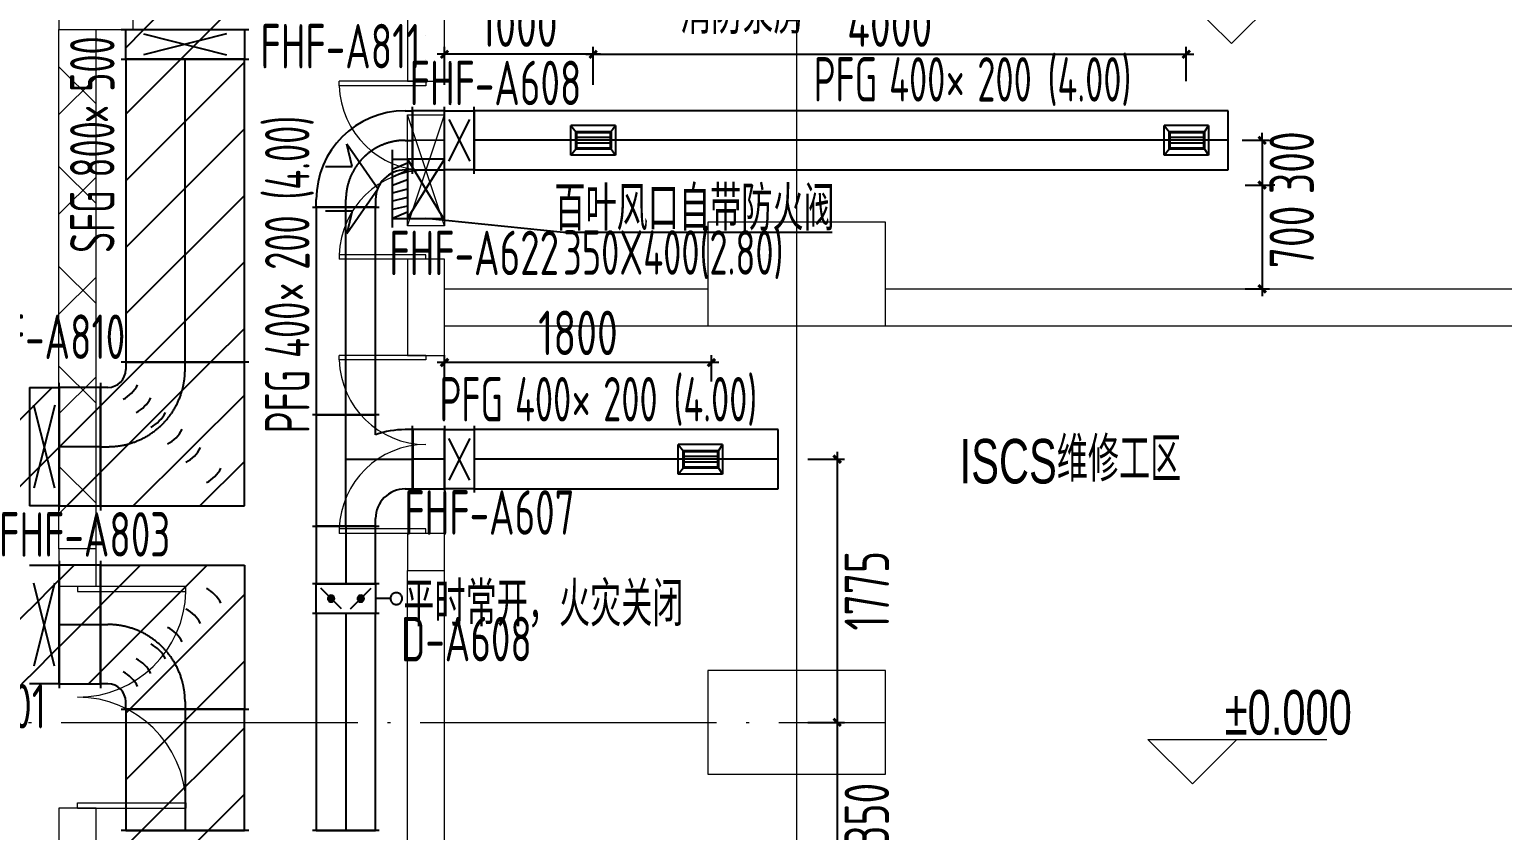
# Model space of a CAD drawing. Extents: x 13114849 to 13479250, y 160225 to 278773.
# Drawn here: x 13260223 to 13270158, y 206830 to 212235 of the extents above; entities that cross this region are included whole.
import ezdxf

# ---------------------------------------------------------------- set-up
doc = ezdxf.new("R2010")
doc.units = 0
doc.header["$LTSCALE"] = 1000
doc.header["$MEASUREMENT"] = 0
doc.linetypes.add('CENTER2', pattern=[28.575, 19.05, -3.175, 3.175, -3.175])
doc.linetypes.add('DOTE', pattern=[2.42, 2, -0.2, 0.02, -0.2])
for name, color, linetype in [('DUCT-X-P中心线', 5, 'CENTER2'), ('DUCT-X-P标注', 7, 'Continuous'), ('DUCT-X-P法兰', 2, 'Continuous'), ('DUCT-X-P管', 31, 'Continuous'), ('DUCT-X-P管端线', 2, 'Continuous'), ('DUCT-X-P阀门', 7, 'Continuous'), ('DUCT-X-P风口', 7, 'Continuous'), ('DUCT-X-S中心线', 5, 'CENTER2'), ('DUCT-X-S标注', 7, 'Continuous'), ('DUCT-X-S法兰', 4, 'Continuous'), ('DUCT-X-S管', 3, 'Continuous'), ('DUCT-X-S管端线', 4, 'Continuous'), ('DUCT-X-S阀门', 7, 'Continuous'), ('DUCT-X-S风口', 7, 'Continuous'), ('DUCT-X-YP中心线', 5, 'CENTER2'), ('DUCT-X-YP标注', 7, 'Continuous'), ('DUCT-X-YP法兰', 2, 'Continuous'), ('DUCT-X-YP管', 31, 'Continuous'), ('DUCT-X-YP管端线', 2, 'Continuous'), ('DUCT-X-YP阀门', 7, 'Continuous')]:
    doc.layers.add(name, color=color, linetype=linetype)
doc.layers.add('建筑底图', color=8, linetype='Continuous', lineweight=13)
doc.styles.add('67', font='gbenor.shx', dxfattribs={"width": 0.7, "bigfont": 'hztxt.shx'})
doc.styles.add('C', font='HZTXT_E', dxfattribs={"width": 0.7, "bigfont": 'HZTXT'})
doc.styles.add('du', font='gbenor.shx', dxfattribs={"width": 0.8, "bigfont": 'hztxt.shx'})
doc.dimstyles.new('67', dxfattribs={"dimscale": 100, "dimtxt": 3, "dimasz": 0.5, "dimexe": 0.5, "dimexo": 2, "dimgap": 0.5, "dimtad": 2, "dimdec": 0, "dimrnd": 5, "dimzin": 0, "dimdsep": 46, "dimtxsty": 'du', "dimblk": 'ARCHTICK', "dimcen": 0, "dimdle": 0.5, "dimclrd": 256, "dimclre": 256, "dimclrt": 256, "dimazin": 0, "dimtfac": 1, "dimtdec": 0, "dimtix": 1, "dimtmove": 2, "dimatfit": 3, "dimfxl": 1, "dimtolj": 1, "dimtzin": 0, "dimlwd": -1, "dimlwe": -1, "dimarcsym": 0})

# ---------------------------------------------------------------- blocks, each defined once
blk = doc.blocks.new('$风口$00000149')
for p, q in [((408, 301.4), (199.6, 0)), ((372.5, 150), (408, 301.4)), ((0, -200.2), (0, 200.2)), ((0, 157.8), (100, 200.2)), ((100, 200.2), (0, 200.2)), ((100, 262), (100, -262)), ((0, 117.6), (100, 140)), ((552.1, 150), (372.5, 150)), ((0, 58.4), (100, 84.8)), ((0, 2.8), (100, 30.6)), ((199.6, 0), (408, -301.4)), ((0, -61.1), (100, -22.8)), ((0, -123.4), (100, -77.8)), ((100, -132.3), (0, -174)), ((552.1, -150), (372.5, -150)), ((372.5, -150), (408, -301.4)), ((100, -200.2), (0, -200.2))]:
    blk.add_line(p, q)
blk = doc.blocks.new('$风口$00000108')
for p, q in [((-250, 135), (-190, 75)), ((-250, -135), (-250, 135)), ((250, 135), (200, 75)), ((250, 135), (250, -135)), ((200, 25), (-190, 25)), ((-250, -135), (-190, -75)), ((200, -25), (-190, -25)), ((200, -75), (250, -135)), ((250, -135), (-250, -135))]:
    blk.add_line(p, q)
at = {"linetype": 'Continuous'}
blk.add_line((250, 135), (-250, 135), dxfattribs=at)
at = {"lineweight": 40}
for p, q in [((-190, 75), (200, 75)), ((-190, -75), (-190, 75)), ((200, 75), (200, -75)), ((-190, -75), (200, -75))]:
    blk.add_line(p, q, dxfattribs=at)
blk = doc.blocks.new('_FZH')
blk.add_lwpolyline([(-0.5, -0.5), (0.5, -0.5), (0.5, 0.5), (-0.5, 0.5)], close=True)
blk = doc.blocks.new('_ArchTick')
at = {"color": 0, "linetype": 'ByBlock', "const_width": 0.4}
blk.add_lwpolyline([(-0.5, -0.5), (0.5, 0.5)], dxfattribs=at)
blk = doc.blocks.new('*D143')
at = {"layer": 'DUCT-X-P标注', "transparency": 16777216}
for p, q in [((13265472.4, 207559.5), (13265720.5, 207559.5)), ((13265670.5, 207609.5), (13265670.5, 206159.5)), ((13265472.5, 206209.5), (13265720.5, 206209.5))]:
    blk.add_line(p, q, dxfattribs=at)
at = {"layer": 'DUCT-X-P标注', "transparency": 16777216, "xscale": 50, "yscale": 50, "zscale": 50}
for p, rotation in [((13265670.5, 207559.5), 90), ((13265670.5, 206209.5), 270)]:
    blk.add_blockref('_ArchTick', p, dxfattribs=dict(at, rotation=rotation))
at = {"layer": 'DUCT-X-P标注', "transparency": 16777216, "insert": (13265870.5, 206884.5), "char_height": 300, "attachment_point": 5, "rotation": 90, "style": 'du'}
blk.add_mtext('\\A1;1350', dxfattribs=at)
blk = doc.blocks.new('*D142')
at = {"layer": 'DUCT-X-P标注', "transparency": 16777216}
for p, q in [((13265472.4, 209334.7), (13265720.5, 209334.7)), ((13265670.5, 209384.7), (13265670.5, 207509.5)), ((13265472.4, 207559.5), (13265720.5, 207559.5))]:
    blk.add_line(p, q, dxfattribs=at)
at = {"layer": 'DUCT-X-P标注', "transparency": 16777216, "xscale": 50, "yscale": 50, "zscale": 50}
for p, rotation in [((13265670.5, 209334.7), 90), ((13265670.5, 207559.5), 270)]:
    blk.add_blockref('_ArchTick', p, dxfattribs=dict(at, rotation=rotation))
at = {"layer": 'DUCT-X-P标注', "transparency": 16777216, "insert": (13265870.5, 208447.1), "char_height": 300, "attachment_point": 5, "rotation": 90, "style": 'du'}
blk.add_mtext('\\A1;1775', dxfattribs=at)
blk = doc.blocks.new('*D141')
at = {"layer": 'DUCT-X-P标注', "transparency": 16777216}
for p, q in [((13268536.4, 211234.6), (13268536.4, 210434.5)), ((13268622.4, 211184.6), (13268586.4, 211184.6)), ((13268422.4, 210484.5), (13268586.4, 210484.5))]:
    blk.add_line(p, q, dxfattribs=at)
at = {"layer": 'DUCT-X-P标注', "transparency": 16777216, "xscale": 50, "yscale": 50, "zscale": 50}
for p, rotation in [((13268536.4, 211184.6), 90), ((13268536.4, 210484.5), 270)]:
    blk.add_blockref('_ArchTick', p, dxfattribs=dict(at, rotation=rotation))
at = {"layer": 'DUCT-X-P标注', "transparency": 16777216, "insert": (13268736.4, 210834.6), "char_height": 300, "attachment_point": 5, "rotation": 90, "style": 'du'}
blk.add_mtext('\\A1;700', dxfattribs=at)
blk = doc.blocks.new('*D97')
at = {"layer": 'DUCT-X-P标注', "transparency": 16777216}
for p, q in [((13263022.4, 211861.4), (13263022.4, 212117)), ((13264024.9, 211861.4), (13264024.9, 212117)), ((13264074.9, 212067), (13262972.4, 212067))]:
    blk.add_line(p, q, dxfattribs=at)
at = {"layer": 'DUCT-X-P标注', "transparency": 16777216, "xscale": 50, "yscale": 50, "zscale": 50, "rotation": 180}
blk.add_blockref('_ArchTick', (13263022.4, 212067), dxfattribs=at)
at = {"layer": 'DUCT-X-P标注', "transparency": 16777216, "xscale": 50, "yscale": 50, "zscale": 50}
blk.add_blockref('_ArchTick', (13264024.9, 212067), dxfattribs=at)
at = {"layer": 'DUCT-X-P标注', "transparency": 16777216, "insert": (13263523.6, 212267), "char_height": 300, "attachment_point": 5, "style": 'du'}
blk.add_mtext('\\A1;1000', dxfattribs=at)
blk = doc.blocks.new('*D90')
at = {"layer": 'DUCT-X-P标注', "transparency": 16777216}
for p, q in [((13263022.4, 209859.5), (13263022.4, 210037.3)), ((13264822.4, 209859.5), (13264822.4, 210037.3)), ((13264872.4, 209987.3), (13262972.4, 209987.3))]:
    blk.add_line(p, q, dxfattribs=at)
at = {"layer": 'DUCT-X-P标注', "transparency": 16777216, "xscale": 50, "yscale": 50, "zscale": 50, "rotation": 180}
blk.add_blockref('_ArchTick', (13263022.4, 209987.3), dxfattribs=at)
at = {"layer": 'DUCT-X-P标注', "transparency": 16777216, "xscale": 50, "yscale": 50, "zscale": 50}
blk.add_blockref('_ArchTick', (13264822.4, 209987.3), dxfattribs=at)
at = {"layer": 'DUCT-X-P标注', "transparency": 16777216, "insert": (13263922.4, 210187.3), "char_height": 300, "attachment_point": 5, "style": 'du'}
blk.add_mtext('\\A1;1800', dxfattribs=at)
blk = doc.blocks.new('*D89')
at = {"layer": 'DUCT-X-P标注', "transparency": 16777216}
for p, q in [((13264024.9, 211861.4), (13264024.9, 212117)), ((13268024.9, 211886.4), (13268024.9, 212117)), ((13263974.9, 212067), (13268074.9, 212067))]:
    blk.add_line(p, q, dxfattribs=at)
at = {"layer": 'DUCT-X-P标注', "transparency": 16777216, "xscale": 50, "yscale": 50, "zscale": 50, "rotation": 180}
blk.add_blockref('_ArchTick', (13264024.9, 212067), dxfattribs=at)
at = {"layer": 'DUCT-X-P标注', "transparency": 16777216, "xscale": 50, "yscale": 50, "zscale": 50}
blk.add_blockref('_ArchTick', (13268024.9, 212067), dxfattribs=at)
at = {"layer": 'DUCT-X-P标注', "transparency": 16777216, "insert": (13266024.9, 212267), "char_height": 300, "attachment_point": 5, "style": 'du'}
blk.add_mtext('\\A1;4000', dxfattribs=at)
blk = doc.blocks.new('*D88')
at = {"layer": 'DUCT-X-P标注', "transparency": 16777216}
for p, q in [((13268536.4, 211486.4), (13268536.4, 211536.4)), ((13268400.9, 211486.4), (13268586.4, 211486.4)), ((13268536.4, 211486.4), (13268536.4, 211184.6)), ((13268422.4, 211184.6), (13268586.4, 211184.6)), ((13268536.4, 211184.6), (13268536.4, 211134.6))]:
    blk.add_line(p, q, dxfattribs=at)
at = {"layer": 'DUCT-X-P标注', "transparency": 16777216, "xscale": 50, "yscale": 50, "zscale": 50}
for p, rotation in [((13268536.4, 211486.4), 270), ((13268536.4, 211184.6), 90)]:
    blk.add_blockref('_ArchTick', p, dxfattribs=dict(at, rotation=rotation))
at = {"layer": 'DUCT-X-P标注', "transparency": 16777216, "insert": (13268736.4, 211335.5), "char_height": 300, "attachment_point": 5, "rotation": 90, "style": 'du'}
blk.add_mtext('\\A1;300', dxfattribs=at)
blk = doc.blocks.new('$DorLib2D$00000002')
for p, q in [((-0.5, 0), (-0.5, 0.4875)), ((-0.475, 0.4875), (-0.5, 0.4875)), ((-0.475, 0), (-0.475, 0.4875)), ((0.475, 0), (0.475, 0.4875)), ((0.475, 0.4875), (0.5, 0.4875)), ((0.5, 0), (0.5, 0.4875)), ((-0.5, 0), (-0.475, 0)), ((0.5, 0), (0.475, 0))]:
    blk.add_line(p, q)
at = {"lineweight": 13}
for centre, start, end in [((-0.4875, 0), 0, 88.53072), ((0.4875, 0), 91.46928, 180)]:
    blk.add_arc(centre, 0.4875, start, end, dxfattribs=at)

msp = doc.modelspace()

# ---------------------------------------------------------------- hatches: boundary and pattern name
at = {"layer": 'DUCT-X-S管'}
h = msp.add_hatch(dxfattribs=at)
h.set_pattern_fill('ANSI31', color=8, scale=200)
h.set_pattern_definition([(45, (0, 0), (-224.506403, 224.506403), [])])
h.paths.add_polyline_path([(13249447.6, 209819.5), (13249247.6, 209819.5), (13249247.6, 209019.5), (13249447.6, 209019.5)])
h.paths.add_polyline_path([(13251249.3, 209419.5), (13249447.8, 209419.5), (13249447.8, 209019.5), (13251249.3, 209019.5)])
h.paths.add_polyline_path([(13251249.3, 209819.5), (13249447.8, 209819.5), (13249447.8, 209419.5), (13251249.3, 209419.5)])
h.paths.add_polyline_path([(13251249.5, 209819.5), (13251249.5, 209419.5), (13252049.5, 209419.5)], flags=17)
h.paths.add_polyline_path([(13252049.5, 209419.5), (13251249.5, 209419.5), (13251249.5, 209019.5)])
h.paths.add_polyline_path([(13252049.5, 209819.5), (13251249.5, 209819.5), (13252049.5, 209419.5)], flags=17)
h.paths.add_polyline_path([(13252049.5, 209419.5), (13251249.5, 209019.5), (13252049.5, 209019.5)])
h.paths.add_polyline_path([(13249247.4, 209819.5), (13248747.4, 209819.5), (13248747.4, 209419.5), (13249247.4, 209419.5)])
h.paths.add_polyline_path([(13249247.4, 209419.5), (13248747.4, 209419.5), (13248747.4, 209019.5), (13249247.4, 209019.5)])
h.paths.add_polyline_path([(13249247.4, 208619.5), (13248747.4, 208619.5), (13248747.4, 208219.5), (13249247.4, 208219.5)])
h.paths.add_polyline_path([(13249247.4, 208219.5), (13248747.4, 208219.5), (13248747.4, 207819.5), (13249247.4, 207819.5)])
h.paths.add_polyline_path([(13251198.6, 208619.5), (13249447.8, 208619.5), (13249447.8, 208219.5), (13251198.6, 208219.5)])
h.paths.add_polyline_path([(13249447.6, 208619.5), (13249247.6, 208619.5), (13249247.6, 207819.5), (13249447.6, 207819.5)])
h.paths.add_polyline_path([(13251198.6, 208219.5), (13249447.8, 208219.5), (13249447.8, 207819.5), (13251198.6, 207819.5)])
h.paths.add_polyline_path([(13251198.8, 208619.5), (13251198.8, 208219.5), (13251998.8, 208219.5)])
h.paths.add_polyline_path([(13251998.8, 208219.5), (13251198.8, 208219.5), (13251198.8, 207819.5)], flags=17)
h.paths.add_polyline_path([(13251998.8, 208219.5), (13251198.8, 207819.5), (13251998.8, 207819.5)], flags=17)
h.paths.add_polyline_path([(13251998.8, 208619.5), (13251198.8, 208619.5), (13251998.8, 208219.5)])
h.paths.add_polyline_path([(13252850.3, 209419.5), (13252850.3, 209019.5), (13253650.3, 209019.5)], flags=17)
h.paths.add_polyline_path([(13253650.3, 209819.5), (13252850.3, 209819.5), (13252850.3, 209419.5)])
h.paths.add_polyline_path([(13253650.3, 209819.5), (13252850.3, 209419.5), (13253650.3, 209419.5)])
h.paths.add_polyline_path([(13253650.3, 209419.5), (13252850.3, 209419.5), (13253650.3, 209019.5)], flags=17)
h.paths.add_polyline_path([(13256072.3, 209419.5), (13253650.5, 209419.5), (13253650.5, 209019.5), (13256072.3, 209019.5)])
h.paths.add_polyline_path([(13256072.3, 209819.5), (13253650.5, 209819.5), (13253650.5, 209419.5), (13256072.3, 209419.5)])
h.paths.add_polyline_path([(13256072.3, 208619.5), (13253599.8, 208619.5), (13253599.8, 208219.5), (13256072.3, 208219.5)])
h.paths.add_polyline_path([(13256072.3, 208219.5), (13253599.8, 208219.5), (13253599.8, 207819.5), (13256072.3, 207819.5)])
h.paths.add_polyline_path([(13253599.6, 208619.5), (13252799.6, 208219.5), (13253599.6, 208219.5)], flags=17)
h.paths.add_polyline_path([(13253599.6, 208219.5), (13252799.6, 208219.5), (13253599.6, 207819.5)])
h.paths.add_polyline_path([(13252799.6, 208219.5), (13252799.6, 207819.5), (13253599.6, 207819.5)])
h.paths.add_polyline_path([(13253599.6, 208619.5), (13252799.6, 208619.5), (13252799.6, 208219.5)], flags=17)
h.paths.add_polyline_path([(13256272.5, 208619.5), (13256072.5, 208619.5), (13256072.5, 207819.5), (13256272.5, 207819.5)])
h.paths.add_polyline_path([(13256772.8, 208619.5), (13256272.7, 208619.5), (13256272.7, 208219.5), (13256772.8, 208219.5)])
h.paths.add_polyline_path([(13256772.8, 208219.5), (13256272.7, 208219.5), (13256272.7, 207819.5), (13256772.8, 207819.5)])
h.paths.add_polyline_path([(13256773.7, 209419.5), (13256272.7, 209419.5), (13256272.7, 209019.5), (13256773.7, 209019.5)])
h.paths.add_polyline_path([(13256272.5, 209819.5), (13256072.5, 209819.5), (13256072.5, 209019.5), (13256272.5, 209019.5)])
h.paths.add_polyline_path([(13256773.7, 209819.5), (13256272.7, 209819.5), (13256272.7, 209419.5), (13256773.7, 209419.5)])
h.paths.add_polyline_path([(13259710, 209819.5), (13259397.2, 209819.5), (13259397.2, 209419.5), (13259710, 209419.5)])
h.paths.add_polyline_path([(13259810.2, 209642), (13259810.2, 209819.5), (13259710.2, 209819.5), (13259710.2, 209019.5), (13259910.2, 209019.5), (13259910.2, 209819.5), (13259810.2, 209819.5)])
h.paths.add_polyline_path([(13260223.1, 209819.5), (13259910.4, 209819.5), (13259910.4, 209419.5), (13260223.1, 209419.5)])
h.paths.add_polyline_path([(13259710, 209419.5), (13259397.2, 209419.5), (13259397.2, 209019.5), (13259710, 209019.5)])
h.paths.add_polyline_path([(13260223.1, 209419.5), (13259910.4, 209419.5), (13259910.4, 209019.5), (13260223.1, 209019.5)])
h.paths.add_polyline_path([(13260423.3, 209819.5), (13260223.3, 209819.5), (13260223.3, 209019.5), (13260423.3, 209019.5)])
h.paths.add_polyline_path([(13260702.2, 209819.5), (13260423.5, 209819.5), (13260423.5, 209419.5), (13260702.2, 209419.5)])
h.paths.add_polyline_path([(13260702.2, 209419.5), (13260423.5, 209419.5), (13260423.5, 209019.5), (13260702.2, 209019.5)])
h.paths.add_polyline_path([(13261272.4, 209939.5), (13261272.4, 209989.5), (13260872.4, 209989.5), (13260872.4, 209939.5, -0.414214), (13260752.4, 209819.5), (13260702.4, 209819.5), (13260702.4, 209419.5), (13260752.4, 209419.5, 0.414214)], flags=17)
h.paths.add_polyline_path([(13261672.4, 209989.5), (13261272.4, 209989.5), (13261272.4, 209939.5, -0.414214), (13260752.4, 209419.5), (13260702.4, 209419.5), (13260702.4, 209019.5), (13261672.4, 209019.5)])
h.paths.add_polyline_path([(13261272.4, 212034.1), (13260872.4, 212034.1), (13260872.4, 209989.7), (13261272.4, 209989.7)])
h.paths.add_polyline_path([(13261672.4, 212034.1), (13261272.4, 212034.1), (13261272.4, 209989.7), (13261672.4, 209989.7)])
h.paths.add_polyline_path([(13261272.4, 214612.7), (13260872.4, 214612.7), (13260872.4, 212234.5), (13261272.4, 212234.5)])
h.paths.add_polyline_path([(13261672.4, 214612.7), (13261272.4, 214612.7), (13261272.4, 212234.5), (13261672.4, 212234.5)])
h.paths.add_polyline_path([(13261672.4, 212234.3), (13260872.4, 212234.3), (13260872.4, 212034.3), (13261672.4, 212034.3)])
h.paths.add_polyline_path([(13261572.4, 215112.9), (13260772.4, 215112.9), (13260872.4, 214612.9), (13261272.4, 214612.9)])
h.paths.add_polyline_path([(13262372.4, 215112.9), (13261572.4, 215112.9), (13261272.4, 214612.9), (13261672.4, 214612.9)])
h.paths.add_polyline_path([(13262372.4, 215332.6), (13261572.4, 215332.6), (13261572.4, 215113.1), (13262372.4, 215113.1)])
h.paths.add_polyline_path([(13262372.4, 215532.8), (13260772.4, 215532.8), (13260772.4, 215332.8), (13262372.4, 215332.8)])
h.paths.add_polyline_path([(13261572.4, 215784.5), (13260772.4, 215784.5), (13260772.4, 215533), (13261572.4, 215533)])
h.paths.add_polyline_path([(13261572.4, 215332.6), (13260772.4, 215332.6), (13260772.4, 215113.1), (13261572.4, 215113.1)])
h.paths.add_polyline_path([(13262372.4, 215784.5), (13261572.4, 215784.5), (13261572.4, 215533), (13262372.4, 215533)])
h.paths.add_polyline_path([(13259910.2, 208619.5), (13259810.2, 208619.5), (13259810.2, 208442), (13259820.4, 208440), (13259829.7, 208431.6), (13259833.1, 208419.5), (13259830.8, 208411.5), (13259827.1, 208404.1), (13259820, 208399.7), (13259810.2, 208395.9), (13259810.2, 208397.1), (13259799.9, 208399), (13259790.7, 208407.4), (13259787.2, 208419.5), (13259790.7, 208431.6), (13259799.9, 208440), (13259810.2, 208442), (13259810.2, 208619.5), (13259710.2, 208619.5), (13259710.2, 207819.5), (13259910.2, 207819.5)])
h.paths.add_polyline_path([(13260222.2, 208219.5), (13259910.4, 208219.5), (13259910.4, 207819.5), (13260222.2, 207819.5)])
h.paths.add_polyline_path([(13259710, 208619.5), (13259396.3, 208619.5), (13259396.3, 208219.5), (13259710, 208219.5)])
h.paths.add_polyline_path([(13259710, 208219.5), (13259396.3, 208219.5), (13259396.3, 207819.5), (13259710, 207819.5)])
h.paths.add_polyline_path([(13260422.4, 208619.5), (13260222.4, 208619.5), (13260222.4, 207819.5), (13260422.4, 207819.5)])
h.paths.add_polyline_path([(13260222.2, 208619.5), (13259910.4, 208619.5), (13259910.4, 208219.5), (13260222.2, 208219.5)])
h.paths.add_polyline_path([(13260702.2, 208619.5), (13260422.6, 208619.5), (13260422.6, 208219.5), (13260702.2, 208219.5)])
h.paths.add_polyline_path([(13260702.2, 208219.5), (13260422.6, 208219.5), (13260422.6, 207819.5), (13260702.2, 207819.5)])
h.paths.add_polyline_path([(13261672.4, 208619.5), (13260702.4, 208619.5), (13260702.4, 208219.5), (13260752.4, 208219.5, -0.414214), (13261272.4, 207699.5), (13261272.4, 207649.5), (13261672.4, 207649.5)])
h.paths.add_polyline_path([(13260752.4, 208219.5), (13260702.4, 208219.5), (13260702.4, 207819.5), (13260752.4, 207819.5, -0.414214), (13260872.4, 207699.5), (13260872.4, 207649.5), (13261272.4, 207649.5), (13261272.4, 207699.5, 0.414214)], flags=17)
h.paths.add_polyline_path([(13261272.4, 207649.3), (13260872.4, 207649.3), (13260872.4, 206829.7), (13261272.4, 206829.7)])
h.paths.add_polyline_path([(13261672.4, 207649.3), (13261272.4, 207649.3), (13261272.4, 206829.7), (13261672.4, 206829.7)])
h.paths.add_polyline_path([(13261272.4, 206629.3), (13260872.4, 206629.3), (13260872.4, 199597.2), (13261272.4, 199597.2)])
h.paths.add_polyline_path([(13261672.4, 206629.3), (13261272.4, 206629.3), (13261272.4, 199597.2), (13261672.4, 199597.2)])
h.paths.add_polyline_path([(13261672.4, 206829.5), (13260872.4, 206829.5), (13260872.4, 206629.5), (13261672.4, 206629.5)])
h.paths.add_polyline_path([(13298012.2, 197010), (13296334.1, 197010), (13296334.1, 196610), (13298012.2, 196610)])
h.paths.add_polyline_path([(13298012.2, 196610), (13296334.1, 196610), (13296334.1, 196210), (13298012.2, 196210)])
h.paths.add_polyline_path([(13298062.4, 196610), (13298012.4, 196610), (13298012.4, 196210), (13298062.4, 196210, -0.414214), (13298222.4, 196050), (13298222.4, 196000), (13298622.4, 196000), (13298622.4, 196050, 0.414214)], flags=17)
h.paths.add_polyline_path([(13299022.4, 197010), (13298012.4, 197010), (13298012.4, 196610), (13298062.4, 196610, -0.414214), (13298622.4, 196050), (13298622.4, 196000), (13299022.4, 196000)])
h.paths.add_polyline_path([(13298622.4, 195999.8), (13298222.4, 195999.8), (13298222.4, 195899.5), (13298622.4, 195899.5)])
h.paths.add_polyline_path([(13299022.4, 195999.8), (13298622.4, 195999.8), (13298622.4, 195899.5), (13299022.4, 195899.5)])
h.paths.add_polyline_path([(13298622.4, 195899.3), (13298222.4, 195899.3), (13297822.4, 195399.3), (13298622.4, 195399.3)])
h.paths.add_polyline_path([(13299022.4, 195899.3), (13298622.4, 195899.3), (13298622.4, 195399.3), (13299422.4, 195399.3)])
h.paths.add_polyline_path([(13299422.4, 195309.7), (13297822.4, 195309.7), (13297822.4, 195109.7), (13299422.4, 195109.7)])
h.paths.add_polyline_path([(13299422.4, 195399.1), (13298622.4, 195399.1), (13298622.4, 195309.9), (13299422.4, 195309.9)])
h.paths.add_polyline_path([(13298622.4, 195399.1), (13297822.4, 195399.1), (13297822.4, 195309.9), (13298622.4, 195309.9)])
h.paths.add_polyline_path([(13298622.4, 195109.5), (13297822.4, 195109.5), (13297822.4, 194859.5), (13298622.4, 194859.5)])
h.paths.add_polyline_path([(13299422.4, 195109.5), (13298622.4, 195109.5), (13298622.4, 194859.5), (13299422.4, 194859.5)])
at = {"layer": '建筑底图'}
h = msp.add_hatch(dxfattribs=at)
h.set_pattern_fill('ANSI37', color=8, scale=300, style=0)
h.set_pattern_definition([(45, (0, 0), (-336.759605, 336.759605), []), (135, (0, 0), (-336.759605, -336.759605), [])])
h.paths.add_polyline_path([(13260672.4, 212234.5), (13260422.4, 212234.5), (13260422.4, 208729.5), (13260672.4, 208729.5)])

# ---------------------------------------------------------------- linework, layer by layer
at = {"layer": 'DUCT-X-P中心线'}
for p, q in [((13263022.2, 211486.4), (13262807.6, 211486.3)), ((13268307.5, 211486.4), (13263222.6, 211486.4)), ((13263022.2, 209334.4), (13262807.7, 209334.3)), ((13265272.4, 209334.7), (13263222.6, 209334.4))]:
    msp.add_line(p, q, dxfattribs=at)
at = {"layer": 'DUCT-X-P标注'}
for p, q in [((13263825.5, 210864.3), (13262897.4, 210959.5)), ((13265637.5, 210864.3), (13263825.5, 210864.3))]:
    msp.add_line(p, q, dxfattribs=at)
at = {"layer": 'DUCT-X-P法兰'}
for p, q in [((13263222.5, 211261.4), (13263222.5, 211711.4)), ((13263022.2, 209559.4), (13263022.3, 209109.4)), ((13263222.4, 209559.4), (13263222.5, 209109.4))]:
    msp.add_line(p, q, dxfattribs=at)
at = {"layer": 'DUCT-X-P管'}
for p, q in [((13263022.1, 211686.4), (13262807.6, 211686.3)), ((13262807.6, 211686.3), (13262807.6, 211286.3)), ((13263022.2, 211286.4), (13263022.1, 211686.4)), ((13263222.6, 211686.4), (13263222.6, 211286.4)), ((13268307.5, 211686.4), (13263222.6, 211686.4)), ((13268307.5, 211286.4), (13268307.5, 211686.4)), ((13262807.6, 211286.3), (13263022.2, 211286.4)), ((13263222.6, 211286.4), (13268307.5, 211286.4)), ((13263022.1, 209534.4), (13262807.7, 209534.3)), ((13262807.7, 209534.3), (13262807.7, 209134.3)), ((13263022.2, 209134.4), (13263022.1, 209534.4)), ((13263022.3, 209534.4), (13263222.3, 209534.4)), ((13265272.4, 209534.7), (13263222.5, 209534.4)), ((13263222.5, 209534.4), (13263222.6, 209134.4)), ((13265272.5, 209134.7), (13265272.4, 209534.7)), ((13262807.7, 209134.3), (13263022.2, 209134.4)), ((13263222.4, 209134.4), (13263022.4, 209134.4)), ((13263222.6, 209134.4), (13265272.5, 209134.7))]:
    msp.add_line(p, q, dxfattribs=at)
at = {"layer": 'DUCT-X-P管端线'}
for p, q in [((13263022.3, 209534.4), (13263022.4, 209134.4)), ((13263222.3, 209534.4), (13263222.4, 209134.4))]:
    msp.add_line(p, q, dxfattribs=at)
at = {"layer": 'DUCT-X-P阀门'}
for p, q in [((13263192.5, 209194.4), (13263052.3, 209474.3)), ((13263192.3, 209474.4), (13263052.4, 209194.4))]:
    msp.add_line(p, q, dxfattribs=at)
at = {"layer": 'DUCT-X-S中心线'}
for p, q in [((13261272.4, 209989.7), (13261272.4, 212034.1)), ((13261272.4, 209939.5), (13261272.4, 209989.5)), ((13260702.2, 209419.5), (13260423.5, 209419.5)), ((13260702.4, 209419.5), (13260752.4, 209419.5)), ((13260422.6, 208219.5), (13260702.2, 208219.5)), ((13260702.4, 208219.5), (13260752.4, 208219.5)), ((13261272.4, 207699.5), (13261272.4, 207649.5)), ((13261272.4, 207649.3), (13261272.4, 206829.7))]:
    msp.add_line(p, q, dxfattribs=at)
for centre, start, end in [((13260752.4, 209939.5), 270, 360), ((13260752.4, 207699.5), 0, 90)]:
    msp.add_arc(centre, 520, start, end, dxfattribs=at)
at = {"layer": 'DUCT-X-S法兰'}
for p, q in [((13260842.4, 212234.4), (13261702.4, 212234.4)), ((13260842.4, 212034.2), (13261702.4, 212034.2)), ((13261702.4, 209989.6), (13260842.4, 209989.6)), ((13260423.4, 208989.5), (13260423.4, 209849.5)), ((13260702.3, 209849.5), (13260702.3, 208989.5)), ((13260422.5, 208649.5), (13260422.5, 207789.5)), ((13260702.3, 208649.5), (13260702.3, 207789.5)), ((13260842.4, 207649.4), (13261702.4, 207649.4)), ((13261702.4, 206829.6), (13260842.4, 206829.6))]:
    msp.add_line(p, q, dxfattribs=at)
at = {"layer": 'DUCT-X-S管'}
for p, q in [((13260872.4, 212034.3), (13260872.4, 212234.3)), ((13261672.4, 212234.3), (13261672.4, 212034.3)), ((13260872.4, 212034.1), (13260872.4, 209989.7)), ((13261672.4, 212034.1), (13260872.4, 212034.1)), ((13261672.4, 209989.7), (13261672.4, 212034.1)), ((13260872.4, 209989.7), (13261672.4, 209989.7)), ((13260872.4, 209989.5), (13260872.4, 209939.5)), ((13261672.4, 209019.5), (13261672.4, 209989.5)), ((13260223.3, 209819.5), (13260423.3, 209819.5)), ((13260423.5, 209819.5), (13260423.5, 209019.5)), ((13260702.2, 209819.5), (13260423.5, 209819.5)), ((13260702.2, 209019.5), (13260702.2, 209819.5)), ((13260752.4, 209819.5), (13260702.4, 209819.5)), ((13260423.3, 209019.5), (13260223.3, 209019.5)), ((13260423.5, 209019.5), (13260702.2, 209019.5)), ((13260702.4, 209019.5), (13261672.4, 209019.5)), ((13260222.4, 208619.5), (13260422.4, 208619.5)), ((13260422.6, 208619.5), (13260422.6, 207819.5)), ((13260702.2, 208619.5), (13260422.6, 208619.5)), ((13260702.2, 207819.5), (13260702.2, 208619.5)), ((13260702.4, 208619.5), (13261672.4, 208619.5)), ((13261672.4, 208619.5), (13261672.4, 207649.5)), ((13260422.4, 207819.5), (13260222.4, 207819.5)), ((13260422.6, 207819.5), (13260702.2, 207819.5)), ((13260752.4, 207819.5), (13260702.4, 207819.5)), ((13260872.4, 207649.5), (13260872.4, 207699.5)), ((13261672.4, 207649.3), (13260872.4, 207649.3)), ((13260872.4, 207649.3), (13260872.4, 206829.7)), ((13261672.4, 206829.7), (13261672.4, 207649.3)), ((13260872.4, 206829.7), (13261672.4, 206829.7))]:
    msp.add_line(p, q, dxfattribs=at)
for centre, start, end in [((13260752.4, 209939.5), 270, 360), ((13260752.4, 207699.5), 0, 90)]:
    msp.add_arc(centre, 120, start, end, dxfattribs=at)
at = {"layer": 'DUCT-X-S管端线'}
for p, q in [((13260872.4, 212234.3), (13261672.4, 212234.3)), ((13260872.4, 212034.3), (13261672.4, 212034.3)), ((13261672.4, 209989.5), (13260872.4, 209989.5)), ((13260223.3, 209819.5), (13260223.3, 209019.5)), ((13260423.3, 209819.5), (13260423.3, 209019.5)), ((13260702.4, 209819.5), (13260702.4, 209019.5)), ((13260422.4, 208619.5), (13260422.4, 207819.5)), ((13260702.4, 207819.5), (13260702.4, 208619.5)), ((13261672.4, 207649.5), (13260872.4, 207649.5))]:
    msp.add_line(p, q, dxfattribs=at)
for centre, start, end in [((13260752.4, 209939.5), 297, 333), ((13260840.8, 209851.1), 297, 333), ((13260939.7, 209752.1), 297, 333), ((13261052.9, 209639), 297, 333), ((13261176.6, 209515.2), 297, 333), ((13261314.5, 209377.4), 297, 333), ((13261314.5, 208261.7), 27, 63), ((13261176.6, 208123.8), 27, 63), ((13261052.9, 208000), 27, 63), ((13260939.7, 207886.9), 27, 63), ((13260840.8, 207787.9), 27, 63), ((13260752.4, 207699.5), 27, 63)]:
    msp.add_arc(centre, 225, start, end, dxfattribs=at)
at = {"layer": 'DUCT-X-S阀门'}
for p, q in [((13261552.3, 212204.4), (13260992.4, 212064.2)), ((13260992.4, 212204.3), (13261552.4, 212064.3)), ((13260393.4, 209139.6), (13260253.2, 209699.4)), ((13260393.3, 209699.5), (13260253.3, 209139.5)), ((13260392.4, 207939.6), (13260252.3, 208499.4)), ((13260392.4, 208499.5), (13260252.4, 207939.5))]:
    msp.add_line(p, q, dxfattribs=at)
at = {"layer": 'DUCT-X-S风口'}
for points in [[(13262772.4, 211359.7), (13263016.6, 210959.5)], [(13262772.4, 210959.5), (13263022.4, 211359.7)]]:
    msp.add_lwpolyline(points, dxfattribs=at)
msp.add_lwpolyline([(13262772.4, 211359.7), (13262772.4, 210959.5), (13263022.4, 210959.5), (13263022.4, 211359.7)], close=True, dxfattribs=at)
at = {"layer": 'DUCT-X-YP中心线'}
for p, q in [((13262757.4, 211486.3), (13262807.4, 211486.3)), ((13262357.4, 211036.3), (13262357.4, 211086.3)), ((13262357.4, 209634.5), (13262357.4, 211036.1)), ((13262357.4, 209334.2), (13262357.4, 209634.3)), ((13262357.4, 209334.2), (13262807.5, 209334.3)), ((13262357.4, 208884.2), (13262357.4, 209334.2)), ((13262357.4, 208884), (13262357.4, 208494.5)), ((13262357.4, 208294.3), (13262357.4, 206829.7))]:
    msp.add_line(p, q, dxfattribs=at)
msp.add_arc((13262757.4, 211086.3), 400, 90.0051, 180, dxfattribs=at)
at = {"layer": 'DUCT-X-YP法兰'}
for p, q in [((13262807.5, 211261.3), (13262807.5, 211711.3)), ((13263022.3, 211261.4), (13263022.3, 211711.4)), ((13262132.4, 211036.2), (13262582.4, 211036.2)), ((13262582.4, 209634.4), (13262132.4, 209634.4)), ((13262582.4, 209634.4), (13262132.4, 209634.4)), ((13262807.6, 209109.3), (13262807.5, 209559.3)), ((13262132.4, 208884.1), (13262582.4, 208884.1)), ((13262582.4, 208494.6), (13262132.4, 208494.6)), ((13262582.4, 208294.4), (13262132.4, 208294.4)), ((13262582.4, 206829.6), (13262132.4, 206829.6))]:
    msp.add_line(p, q, dxfattribs=at)
at = {"layer": 'DUCT-X-YP管'}
for p, q in [((13262757.4, 211686.3), (13262807.4, 211686.3)), ((13263022.4, 211686.4), (13263222.4, 211686.4)), ((13262807.4, 211286.3), (13262757.4, 211286.3)), ((13263222.4, 211286.4), (13263022.4, 211286.4)), ((13262157.4, 211036.3), (13262157.4, 211086.3)), ((13262157.4, 211036.1), (13262157.4, 209634.5)), ((13262557.4, 211036.1), (13262157.4, 211036.1)), ((13262557.4, 211086.3), (13262557.4, 211036.3)), ((13262557.4, 209634.5), (13262557.4, 211036.1)), ((13262157.4, 209634.5), (13262557.4, 209634.5)), ((13262157.4, 209634.3), (13262157.4, 208934.2)), ((13262557.4, 209500), (13262557.4, 209634.3)), ((13262807.5, 209534.3), (13262757.3, 209534.3)), ((13262757.4, 209134.3), (13262807.5, 209134.3)), ((13262157.4, 208934.2), (13262157.4, 208884.2)), ((13262557.4, 208884.2), (13262557.4, 208934.3)), ((13262557.4, 208884), (13262157.4, 208884.1)), ((13262157.4, 208884.1), (13262157.4, 208494.5)), ((13262557.4, 208494.5), (13262557.4, 208884)), ((13262157.4, 208294.5), (13262157.4, 208494.5)), ((13262157.4, 208494.5), (13262557.4, 208494.5)), ((13262557.4, 208494.5), (13262557.4, 208294.5)), ((13262557.4, 208294.3), (13262157.4, 208294.3)), ((13262157.4, 208294.3), (13262157.4, 206829.7)), ((13262557.4, 206829.7), (13262557.4, 208294.3)), ((13262157.4, 206829.7), (13262557.4, 206829.7))]:
    msp.add_line(p, q, dxfattribs=at)
for centre, radius, start, end in [((13262757.4, 211086.3), 600, 90.0051, 180), ((13262757.4, 211086.3), 200, 90.0051, 180), ((13262757.4, 208934.3), 600, 90.0093, 109.47122), ((13262757.4, 208934.3), 200, 90.0093, 180)]:
    msp.add_arc(centre, radius, start, end, dxfattribs=at)
at = {"layer": 'DUCT-X-YP管端线'}
for p, q in [((13262807.4, 211686.3), (13262807.4, 211286.3)), ((13263022.4, 211286.4), (13263022.4, 211686.4)), ((13263222.4, 211286.4), (13263222.4, 211686.4)), ((13262157.4, 211036.3), (13262557.4, 211036.3)), ((13262557.4, 209634.3), (13262157.4, 209634.3)), ((13262807.5, 209134.3), (13262807.5, 209534.3)), ((13262157.4, 208884.2), (13262557.4, 208884.2)), ((13262557.4, 208494.5), (13262157.4, 208494.5)), ((13262557.4, 208294.5), (13262157.4, 208294.5))]:
    msp.add_line(p, q, dxfattribs=at)
at = {"layer": 'DUCT-X-YP阀门'}
for p, q in [((13263052.3, 211626.3), (13263192.4, 211346.4)), ((13263052.4, 211346.4), (13263192.4, 211626.4)), ((13262327.4, 208324.5), (13262187.4, 208464.5)), ((13262387.4, 208324.5), (13262527.4, 208464.5)), ((13262683.7, 208432.1), (13262678.6, 208429.8)), ((13262689.1, 208433.6), (13262683.7, 208432.1)), ((13262694.6, 208434.4), (13262689.1, 208433.6)), ((13262700.2, 208434.4), (13262694.6, 208434.4)), ((13262705.7, 208433.6), (13262700.2, 208434.4)), ((13262711.1, 208432.1), (13262705.7, 208433.6)), ((13262716.2, 208429.8), (13262711.1, 208432.1)), ((13262236.1, 208400.6), (13262235.3, 208396.5)), ((13262235.3, 208396.5), (13262235.3, 208392.5)), ((13262235.3, 208392.5), (13262236.1, 208388.4)), ((13262237.6, 208404.4), (13262236.1, 208400.6)), ((13262236.1, 208388.4), (13262237.6, 208384.6)), ((13262239.7, 208407.9), (13262237.6, 208404.4)), ((13262237.6, 208384.6), (13262239.7, 208381.1)), ((13262242.5, 208410.9), (13262239.7, 208407.9)), ((13262239.7, 208381.1), (13262242.5, 208378.1)), ((13262242.8, 208397.8), (13262242.4, 208394.5)), ((13262242.4, 208394.5), (13262242.8, 208391.2)), ((13262245.7, 208413.3), (13262242.5, 208410.9)), ((13262242.5, 208378.1), (13262245.7, 208375.7)), ((13262243.9, 208401), (13262242.8, 208397.8)), ((13262242.8, 208391.2), (13262243.9, 208388)), ((13262245.7, 208403.9), (13262243.9, 208401)), ((13262243.9, 208388), (13262245.7, 208385.1)), ((13262249.4, 208415.2), (13262245.7, 208413.3)), ((13262248, 208406.2), (13262245.7, 208403.9)), ((13262245.7, 208385.1), (13262248, 208382.8)), ((13262245.7, 208375.7), (13262249.4, 208373.8)), ((13262247.3, 208398.1), (13262246.7, 208395.2)), ((13262246.7, 208395.2), (13262246.9, 208392.3)), ((13262246.9, 208392.3), (13262247.9, 208389.6)), ((13262248.6, 208400.7), (13262247.3, 208398.1)), ((13262247.9, 208389.6), (13262249.5, 208387.2)), ((13262250.9, 208408), (13262248, 208406.2)), ((13262248, 208382.8), (13262250.9, 208381)), ((13262250.6, 208402.8), (13262248.6, 208400.7)), ((13262253.3, 208416.3), (13262249.4, 208415.2)), ((13262249.4, 208373.8), (13262253.3, 208372.7)), ((13262249.5, 208387.2), (13262251.8, 208385.3)), ((13262253.1, 208404.3), (13262250.6, 208402.8)), ((13262254.1, 208409.1), (13262250.9, 208408)), ((13262250.9, 208381), (13262254.1, 208379.9)), ((13262251.8, 208385.3), (13262254.5, 208384.2)), ((13262255.9, 208405.1), (13262253.1, 208404.3)), ((13262257.4, 208416.7), (13262253.3, 208416.3)), ((13262253.3, 208372.7), (13262257.4, 208372.3)), ((13262257.4, 208409.5), (13262254.1, 208409.1)), ((13262254.1, 208379.9), (13262257.4, 208379.5)), ((13262254.5, 208384.2), (13262257.4, 208383.8)), ((13262258.9, 208405.1), (13262255.9, 208405.1)), ((13262261.5, 208416.3), (13262257.4, 208416.7)), ((13262260.7, 208409.1), (13262257.4, 208409.5)), ((13262257.4, 208383.8), (13262260.3, 208384.2)), ((13262257.4, 208379.5), (13262260.7, 208379.9)), ((13262257.4, 208372.3), (13262261.5, 208372.7)), ((13262261.7, 208404.3), (13262258.9, 208405.1)), ((13262260.3, 208384.2), (13262263, 208385.3)), ((13262263.9, 208408), (13262260.7, 208409.1)), ((13262260.7, 208379.9), (13262263.9, 208381)), ((13262265.4, 208415.2), (13262261.5, 208416.3)), ((13262261.5, 208372.7), (13262265.4, 208373.8)), ((13262264.2, 208402.8), (13262261.7, 208404.3)), ((13262263, 208385.3), (13262265.2, 208387.2)), ((13262266.7, 208406.2), (13262263.9, 208408)), ((13262263.9, 208381), (13262266.7, 208382.8)), ((13262266.2, 208400.7), (13262264.2, 208402.8)), ((13262265.2, 208387.2), (13262266.9, 208389.6)), ((13262269.1, 208413.3), (13262265.4, 208415.2)), ((13262265.4, 208373.8), (13262269.1, 208375.7)), ((13262267.5, 208398.1), (13262266.2, 208400.7)), ((13262269.1, 208403.9), (13262266.7, 208406.2)), ((13262266.7, 208382.8), (13262269.1, 208385.1)), ((13262266.9, 208389.6), (13262267.9, 208392.3)), ((13262268.1, 208395.2), (13262267.5, 208398.1)), ((13262267.9, 208392.3), (13262268.1, 208395.2)), ((13262272.3, 208410.9), (13262269.1, 208413.3)), ((13262270.9, 208401), (13262269.1, 208403.9)), ((13262269.1, 208385.1), (13262270.9, 208388)), ((13262269.1, 208375.7), (13262272.3, 208378.1)), ((13262272, 208397.8), (13262270.9, 208401)), ((13262270.9, 208388), (13262272, 208391.2)), ((13262272.4, 208394.5), (13262272, 208397.8)), ((13262272, 208391.2), (13262272.4, 208394.5)), ((13262275.1, 208407.9), (13262272.3, 208410.9)), ((13262272.3, 208378.1), (13262275.1, 208381.1)), ((13262277.2, 208404.4), (13262275.1, 208407.9)), ((13262275.1, 208381.1), (13262277.2, 208384.6)), ((13262278.7, 208400.6), (13262277.2, 208404.4)), ((13262277.2, 208384.6), (13262278.7, 208388.4)), ((13262279.5, 208396.5), (13262278.7, 208400.6)), ((13262278.7, 208388.4), (13262279.5, 208392.5)), ((13262279.5, 208392.5), (13262279.5, 208396.5)), ((13262436.1, 208400.6), (13262435.3, 208396.5)), ((13262435.3, 208396.5), (13262435.3, 208392.5)), ((13262435.3, 208392.5), (13262436.1, 208388.4)), ((13262437.6, 208404.4), (13262436.1, 208400.6)), ((13262436.1, 208388.4), (13262437.6, 208384.6)), ((13262439.7, 208407.9), (13262437.6, 208404.4)), ((13262437.6, 208384.6), (13262439.7, 208381.1)), ((13262442.5, 208410.9), (13262439.7, 208407.9)), ((13262439.7, 208381.1), (13262442.5, 208378.1)), ((13262442.8, 208397.8), (13262442.4, 208394.5)), ((13262442.4, 208394.5), (13262442.8, 208391.2)), ((13262445.7, 208413.3), (13262442.5, 208410.9)), ((13262442.5, 208378.1), (13262445.7, 208375.7)), ((13262443.9, 208401), (13262442.8, 208397.8)), ((13262442.8, 208391.2), (13262443.9, 208388)), ((13262445.7, 208403.9), (13262443.9, 208401)), ((13262443.9, 208388), (13262445.7, 208385.1)), ((13262449.4, 208415.2), (13262445.7, 208413.3)), ((13262448, 208406.2), (13262445.7, 208403.9)), ((13262445.7, 208385.1), (13262448, 208382.8)), ((13262445.7, 208375.7), (13262449.4, 208373.8)), ((13262447.3, 208398.1), (13262446.7, 208395.2)), ((13262446.7, 208395.2), (13262446.9, 208392.3)), ((13262446.9, 208392.3), (13262447.9, 208389.6)), ((13262448.6, 208400.7), (13262447.3, 208398.1)), ((13262447.9, 208389.6), (13262449.5, 208387.2)), ((13262450.9, 208408), (13262448, 208406.2)), ((13262448, 208382.8), (13262450.9, 208381)), ((13262450.6, 208402.8), (13262448.6, 208400.7)), ((13262453.3, 208416.3), (13262449.4, 208415.2)), ((13262449.4, 208373.8), (13262453.3, 208372.7)), ((13262449.5, 208387.2), (13262451.8, 208385.3)), ((13262453.1, 208404.3), (13262450.6, 208402.8)), ((13262454.1, 208409.1), (13262450.9, 208408)), ((13262450.9, 208381), (13262454.1, 208379.9)), ((13262451.8, 208385.3), (13262454.5, 208384.2)), ((13262455.9, 208405.1), (13262453.1, 208404.3)), ((13262457.4, 208416.7), (13262453.3, 208416.3)), ((13262453.3, 208372.7), (13262457.4, 208372.3)), ((13262457.4, 208409.5), (13262454.1, 208409.1)), ((13262454.1, 208379.9), (13262457.4, 208379.5)), ((13262454.5, 208384.2), (13262457.4, 208383.8)), ((13262458.9, 208405.1), (13262455.9, 208405.1)), ((13262461.5, 208416.3), (13262457.4, 208416.7)), ((13262460.7, 208409.1), (13262457.4, 208409.5)), ((13262457.4, 208383.8), (13262460.3, 208384.2)), ((13262457.4, 208379.5), (13262460.7, 208379.9)), ((13262457.4, 208372.3), (13262461.5, 208372.7)), ((13262461.7, 208404.3), (13262458.9, 208405.1)), ((13262460.3, 208384.2), (13262463, 208385.3)), ((13262463.9, 208408), (13262460.7, 208409.1)), ((13262460.7, 208379.9), (13262463.9, 208381)), ((13262465.4, 208415.2), (13262461.5, 208416.3)), ((13262461.5, 208372.7), (13262465.4, 208373.8)), ((13262464.2, 208402.8), (13262461.7, 208404.3)), ((13262463, 208385.3), (13262465.2, 208387.2)), ((13262466.7, 208406.2), (13262463.9, 208408)), ((13262463.9, 208381), (13262466.7, 208382.8)), ((13262466.2, 208400.7), (13262464.2, 208402.8)), ((13262465.2, 208387.2), (13262466.9, 208389.6)), ((13262469.1, 208413.3), (13262465.4, 208415.2)), ((13262465.4, 208373.8), (13262469.1, 208375.7)), ((13262467.5, 208398.1), (13262466.2, 208400.7)), ((13262469.1, 208403.9), (13262466.7, 208406.2)), ((13262466.7, 208382.8), (13262469.1, 208385.1)), ((13262466.9, 208389.6), (13262467.9, 208392.3)), ((13262468.1, 208395.2), (13262467.5, 208398.1)), ((13262467.9, 208392.3), (13262468.1, 208395.2)), ((13262472.3, 208410.9), (13262469.1, 208413.3)), ((13262470.9, 208401), (13262469.1, 208403.9)), ((13262469.1, 208385.1), (13262470.9, 208388)), ((13262469.1, 208375.7), (13262472.3, 208378.1)), ((13262472, 208397.8), (13262470.9, 208401)), ((13262470.9, 208388), (13262472, 208391.2)), ((13262472.4, 208394.5), (13262472, 208397.8)), ((13262472, 208391.2), (13262472.4, 208394.5)), ((13262475.1, 208407.9), (13262472.3, 208410.9)), ((13262472.3, 208378.1), (13262475.1, 208381.1)), ((13262477.2, 208404.4), (13262475.1, 208407.9)), ((13262475.1, 208381.1), (13262477.2, 208384.6)), ((13262478.7, 208400.6), (13262477.2, 208404.4)), ((13262477.2, 208384.6), (13262478.7, 208388.4)), ((13262479.5, 208396.5), (13262478.7, 208400.6)), ((13262478.7, 208388.4), (13262479.5, 208392.5)), ((13262479.5, 208392.5), (13262479.5, 208396.5)), ((13262657.4, 208394.5), (13262557.4, 208394.5)), ((13262657.6, 208398.7), (13262657.4, 208393.1)), ((13262657.4, 208393.1), (13262658, 208387.6)), ((13262658.6, 208404.2), (13262657.6, 208398.7)), ((13262658, 208387.6), (13262659.4, 208382.1)), ((13262660.3, 208409.5), (13262658.6, 208404.2)), ((13262659.4, 208382.1), (13262661.4, 208377)), ((13262662.8, 208414.5), (13262660.3, 208409.5)), ((13262661.4, 208377), (13262664.2, 208372.1)), ((13262665.9, 208419.1), (13262662.8, 208414.5)), ((13262664.2, 208372.1), (13262667.7, 208367.7)), ((13262669.6, 208423.3), (13262665.9, 208419.1)), ((13262667.7, 208367.7), (13262671.7, 208363.9)), ((13262673.9, 208426.9), (13262669.6, 208423.3)), ((13262671.7, 208363.9), (13262676.2, 208360.6)), ((13262678.6, 208429.8), (13262673.9, 208426.9)), ((13262676.2, 208360.6), (13262681.1, 208358)), ((13262681.1, 208358), (13262686.4, 208356)), ((13262686.4, 208356), (13262691.8, 208354.9)), ((13262691.8, 208354.9), (13262697.4, 208354.5)), ((13262697.4, 208354.5), (13262703, 208354.9)), ((13262703, 208354.9), (13262708.4, 208356)), ((13262708.4, 208356), (13262713.7, 208358)), ((13262713.7, 208358), (13262718.6, 208360.6)), ((13262720.9, 208426.9), (13262716.2, 208429.8)), ((13262718.6, 208360.6), (13262723.1, 208363.9)), ((13262725.2, 208423.3), (13262720.9, 208426.9)), ((13262723.1, 208363.9), (13262727.1, 208367.7)), ((13262728.9, 208419.1), (13262725.2, 208423.3)), ((13262727.1, 208367.7), (13262730.6, 208372.1)), ((13262732, 208414.5), (13262728.9, 208419.1)), ((13262730.6, 208372.1), (13262733.3, 208377)), ((13262734.5, 208409.5), (13262732, 208414.5)), ((13262733.3, 208377), (13262735.4, 208382.1)), ((13262736.2, 208404.2), (13262734.5, 208409.5)), ((13262735.4, 208382.1), (13262736.8, 208387.5)), ((13262737.2, 208398.7), (13262736.2, 208404.2)), ((13262736.8, 208387.5), (13262737.4, 208393.1)), ((13262737.4, 208393.1), (13262737.2, 208398.7))]:
    msp.add_line(p, q, dxfattribs=at)
at = {"layer": '建筑底图', "color": 8, "linetype": 'DOTE'}
for p, q in [((13265397.4, 226059.5), (13265397.4, 202646.5)), ((13265397.4, 212259.5), (13265397.4, 180083)), ((13255597.4, 207559.5), (13265997.4, 207559.5)), ((13255597.4, 207559.5), (13265997.4, 207559.5))]:
    msp.add_line(p, q, dxfattribs=at)
at = {"layer": '建筑底图'}
for p, q in [((13268329, 212138.9), (13268029, 212438.9)), ((13268329, 212138.9), (13268629, 212438.9)), ((13267766.8, 207444.4), (13268972.9, 207444.4)), ((13268066.8, 207144.4), (13267766.8, 207444.4)), ((13268066.8, 207144.4), (13268366.8, 207444.4))]:
    msp.add_line(p, q, dxfattribs=at)
at = {"layer": '建筑底图', "color": 8}
for p, q in [((13260422.4, 208729.5), (13260422.4, 212234.5)), ((13260672.4, 208729.5), (13260672.4, 212234.5)), ((13262897.4, 212196.8), (13262897.4, 212196.8)), ((13262897.4, 212034), (13262897.4, 212034)), ((13263022.4, 210484.5), (13264797.4, 210484.5)), ((13265997.4, 210484.5), (13270447.4, 210484.5)), ((13263022.4, 210234.5), (13264797.4, 210234.5)), ((13265997.4, 210234.5), (13270447.4, 210234.5)), ((13262772.4, 205459.5), (13262772.4, 208584.5)), ((13263022.4, 205459.5), (13263022.4, 208584.5))]:
    msp.add_line(p, q, dxfattribs=at)
for points in [[(13263022.4, 210909.5), (13262772.4, 211659.5)], [(13262772.4, 210909.5), (13263022.4, 211659.5)]]:
    msp.add_lwpolyline(points, dxfattribs=at)
msp.add_lwpolyline([(13263022.4, 210909.5), (13262772.4, 210909.5), (13262772.4, 211659.5), (13263022.4, 211659.5)], close=True, dxfattribs=at)

# ---------------------------------------------------------------- block references
at = {"layer": 'DUCT-X-P风口', "xscale": 0.6, "yscale": 0.7407407407407408}
for p in [(13264024.9, 211486.4, 3475), (13268024.9, 211486.4, 3475), (13264747.4, 209334.5, 3500)]:
    msp.add_blockref('$风口$00000108', p, dxfattribs=at)
at = {"layer": 'DUCT-X-S风口', "rotation": 180}
msp.add_blockref('$风口$00000149', (13262772.4, 211159.7, 3500), dxfattribs=at)
at = {"layer": '建筑底图', "color": 8}
for p, xscale, yscale, zscale in [((13260672.4, 212359.5), 500.0000000651926, 250.0000000207801, 250.0000000207801), ((13262897.4, 212184.5), 250.0000003073364, 600.0004306572955, 600.0004306572955), ((13262897.4, 210359.5), 249.9999954849482, 650.0000030815136, 650.0000030815136), ((13262897.4, 208709.5), 250, 250, 250), ((13260547.4, 208604.5), 250, 250, 250), ((13260547.4, 206854.5), 250, 250, 250)]:
    msp.add_blockref('_FZH', p, dxfattribs=dict(at, xscale=xscale, yscale=yscale, zscale=zscale))
for name, p, xscale, yscale, zscale, rotation in [('$DorLib2D$00000002', (13262897.4, 211284.5), 1200, 1200, 1200, 89.99999999905806), ('_FZH', (13265397.4, 210584.5), 700, 1200, 1200, 270), ('$DorLib2D$00000002', (13262897.4, 209434.5), 1200, 1200, 1200, 90.00000018511366), ('$DorLib2D$00000002', (13260547.4, 207729.5), -1500, -1500, -1500, 90.00000000012197), ('_FZH', (13265397.4, 207559.5), 700, 1200, 1200, 270)]:
    msp.add_blockref(name, p, dxfattribs=dict(at, xscale=xscale, yscale=yscale, zscale=zscale, rotation=rotation))

# ---------------------------------------------------------------- texts
at = {"layer": 'DUCT-X-P标注'}
for s, style, width, p in [('FHF-A608', '67', 0.75, (13262786.8, 211723.5, 6135)), ('百叶风口自带防火阀', 'du', 0.7, (13263763.6, 210877.2)), ('FHF-A622', '67', 0.75, (13262650, 210576.8, -7265)), ('350X400(2.80)', 'du', 0.7, (13263822.6, 210579.5)), ('FHF-A607', '67', 0.75, (13262751.3, 208825.5, 6135)), ('平时常开，火灾关闭', 'du', 0.7, (13262744.1, 208207.5))]:
    msp.add_text(s, height=300, dxfattribs=dict(at, style=style, width=width)).set_placement(p)
at = {"layer": 'DUCT-X-P标注', "color": 7, "style": '67', "width": 0.7}
for s, p in [('PFG', (13265512.5, 211747.7, 8200)), ('400', (13266020.8, 211747.7, 8200)), ('200', (13266615.8, 211747.7, 8200)), ('(4.00)', (13267089.1, 211747.7, 8200)), ('×', (13266405.8, 211747.7, 8200))]:
    msp.add_text(s, height=300, dxfattribs=at).set_placement(p)
for s, p in [('PFG', (13262989.3, 209589.3, 4100)), ('400', (13263497.6, 209589.4, 4100)), ('200', (13264092.6, 209589.5, 4100)), ('(4.00)', (13264566, 209589.6, 4100)), ('×', (13263882.6, 209589.5, 4100))]:
    msp.add_text(s, height=300, rotation=0.0093, dxfattribs=at).set_placement(p)
at = {"layer": 'DUCT-X-S标注', "style": '67', "width": 0.75}
for s, p in [('FHF-A811', (13261781, 211971.7, 1650)), ('FHF-A810', (13259753.3, 210011.1, 25070)), ('FHF-A803', (13260018.3, 208677.6, -2600)), ('D-A608', (13262728.3, 207971.2, -950)), ('D-A801', (13259494.8, 207518.4, -2600))]:
    msp.add_text(s, height=300, dxfattribs=at).set_placement(p)
at = {"layer": 'DUCT-X-S标注', "color": 7, "style": '67', "width": 0.7}
for s, p in [('500', (13260797.2, 211812.9, 4250)), ('×', (13260797.2, 211602.9, 4250)), ('800', (13260797.2, 211235.4, 4250)), ('SFG', (13260797.2, 210727.1, 4250))]:
    msp.add_text(s, height=300, rotation=90, dxfattribs=at).set_placement(p)
at = {"layer": 'DUCT-X-YP标注', "color": 7, "style": '67', "width": 0.7}
for s, p in [('(4.00)', (13262111.9, 211086.3, 4100)), ('200', (13262111.9, 210613, 4100)), ('×', (13262111.9, 210403, 4100)), ('400', (13262111.9, 210018, 4100)), ('PFG', (13262111.9, 209509.7, 4100))]:
    msp.add_text(s, height=300, rotation=90, dxfattribs=at).set_placement(p)
at = {"layer": '建筑底图', "color": 8, "style": 'C', "width": 0.7}
for s, p in [('消防泵房', (13264610.5, 212204.1, 0)), ('ISCS', (13266496.4, 209171.4, 0)), ('维修工区', (13267151.5, 209184.4, 0))]:
    msp.add_text(s, height=300, dxfattribs=at).set_placement(p)
at = {"layer": '建筑底图', "style": 'C', "width": 0.7}
msp.add_text('%%P0.000', height=300, dxfattribs=at).set_placement((13268284.6, 207477.3))

# ---------------------------------------------------------------- dimensions: what is measured, and where the dimension line sits
at = {"layer": 'DUCT-X-P标注'}
for base, p1, p2, picture, middle in [((13263022.3662042, 212066.9571433, 625), (13264024.866204, 211661.3665374, 4100), (13263022.3662042, 211661.3665374, 4725), '*D97', (13263523.6162041, 212266.9571433, 625)), ((13268024.9, 212067, 625), (13264024.9, 211661.4, 4725), (13268024.9, 211686.4, 4100), '*D89', (13266024.9, 212267, 625)), ((13263022.4, 209987.3), (13264822.4, 209659.5, 3500), (13263022.4, 209659.5), '*D90', (13263922.4, 210187.3))]:
    dim = msp.add_linear_dim(base=base, p1=p1, p2=p2, dimstyle='67', dxfattribs=at)
    dim.commit()
    dim.dimension.update_dxf_attribs({"geometry": picture, "text_midpoint": middle})
for base, p1, p2, picture, middle in [((13268536.4, 211184.6), (13268200.9, 211486.4, 4100), (13268222.4, 211184.6), '*D88', (13268736.4, 211335.5)), ((13268536.4, 210484.5), (13268422.4, 211184.6), (13268222.4, 210484.5), '*D141', (13268736.4, 210834.6)), ((13265670.5, 207559.5), (13265272.4, 209334.7, 4100), (13265272.4, 207559.5), '*D142', (13265870.5, 208447.1)), ((13265670.5, 206209.5), (13265272.4, 207559.5), (13265272.5, 206209.5, 4100), '*D143', (13265870.5, 206884.5))]:
    dim = msp.add_linear_dim(base=base, p1=p1, p2=p2, angle=90, dimstyle='67', dxfattribs=at)
    dim.commit()
    dim.dimension.update_dxf_attribs({"geometry": picture, "text_midpoint": middle})

doc.saveas('drawing.dxf')
